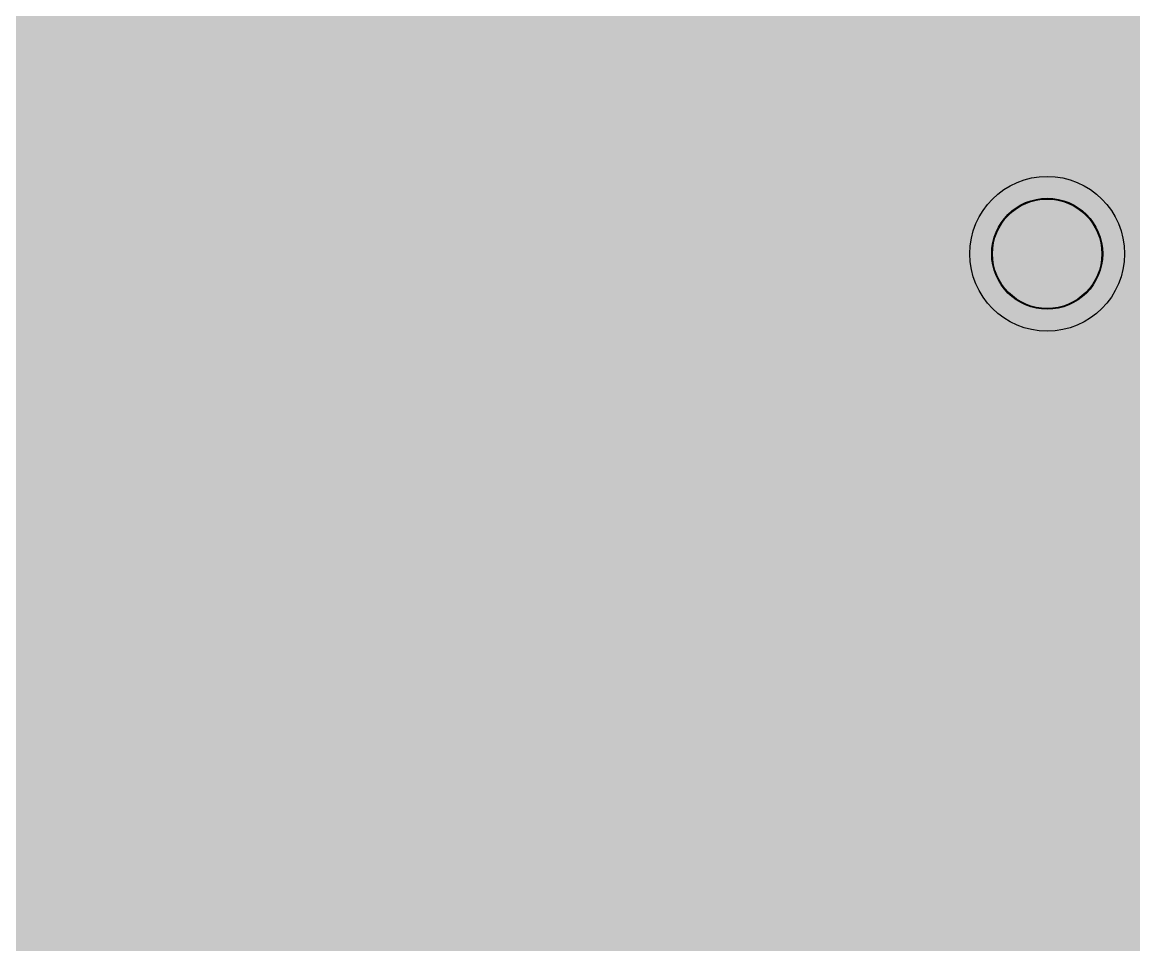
# Model space of a CAD drawing. Header units: metres. Extents: x 19 to 194, y 62 to 154.
# Drawn here: x 63.57 to 70.68, y 129.13 to 135.03 of the extents above; entities that cross this region are included whole.
import ezdxf

# ---------------------------------------------------------------- set-up
doc = ezdxf.new("R2010")
doc.units = ezdxf.units.M
doc.header["$MEASUREMENT"] = 0
doc.layers.add('ALL', color=7, linetype='Continuous')
doc.layers.add('ALL4', color=7, linetype='Continuous')

msp = doc.modelspace()

# ---------------------------------------------------------------- hatches: boundary and pattern name
at = {"layer": 'ALL4', "lineweight": 0, "true_color": 0xe6e6e6, "transparency": 33554687}
h = msp.add_hatch(color=254, dxfattribs=at)
h.dxf.hatch_style = 1
h.paths.add_polyline_path([(181.2945, 128.8704), (187.0549, 128.8704), (187.0549, 139.3912), (29.3495, 139.4008), (29.3495, 127.8507), (32.7796, 127.8507), (32.7295, 82.9907), (29.3495, 82.9907), (29.3495, 69.8204), (187.0545, 69.8204), (187.0545, 83.1151), (181.2945, 83.1151)])

# ---------------------------------------------------------------- linework, layer by layer
at = {"layer": 'ALL', "color": 18, "lineweight": 25, "true_color": 0x000000}
for radius in [0.495, 0.355, 0.35]:
    msp.add_circle((70.1251, 133.5502), radius, dxfattribs=at)
at = {"layer": 'ALL4', "color": 18, "lineweight": 25, "true_color": 0x000000}
for radius in [0.495, 0.355, 0.35]:
    msp.add_circle((70.1251, 133.5502), radius, dxfattribs=at)

doc.saveas('drawing.dxf')
